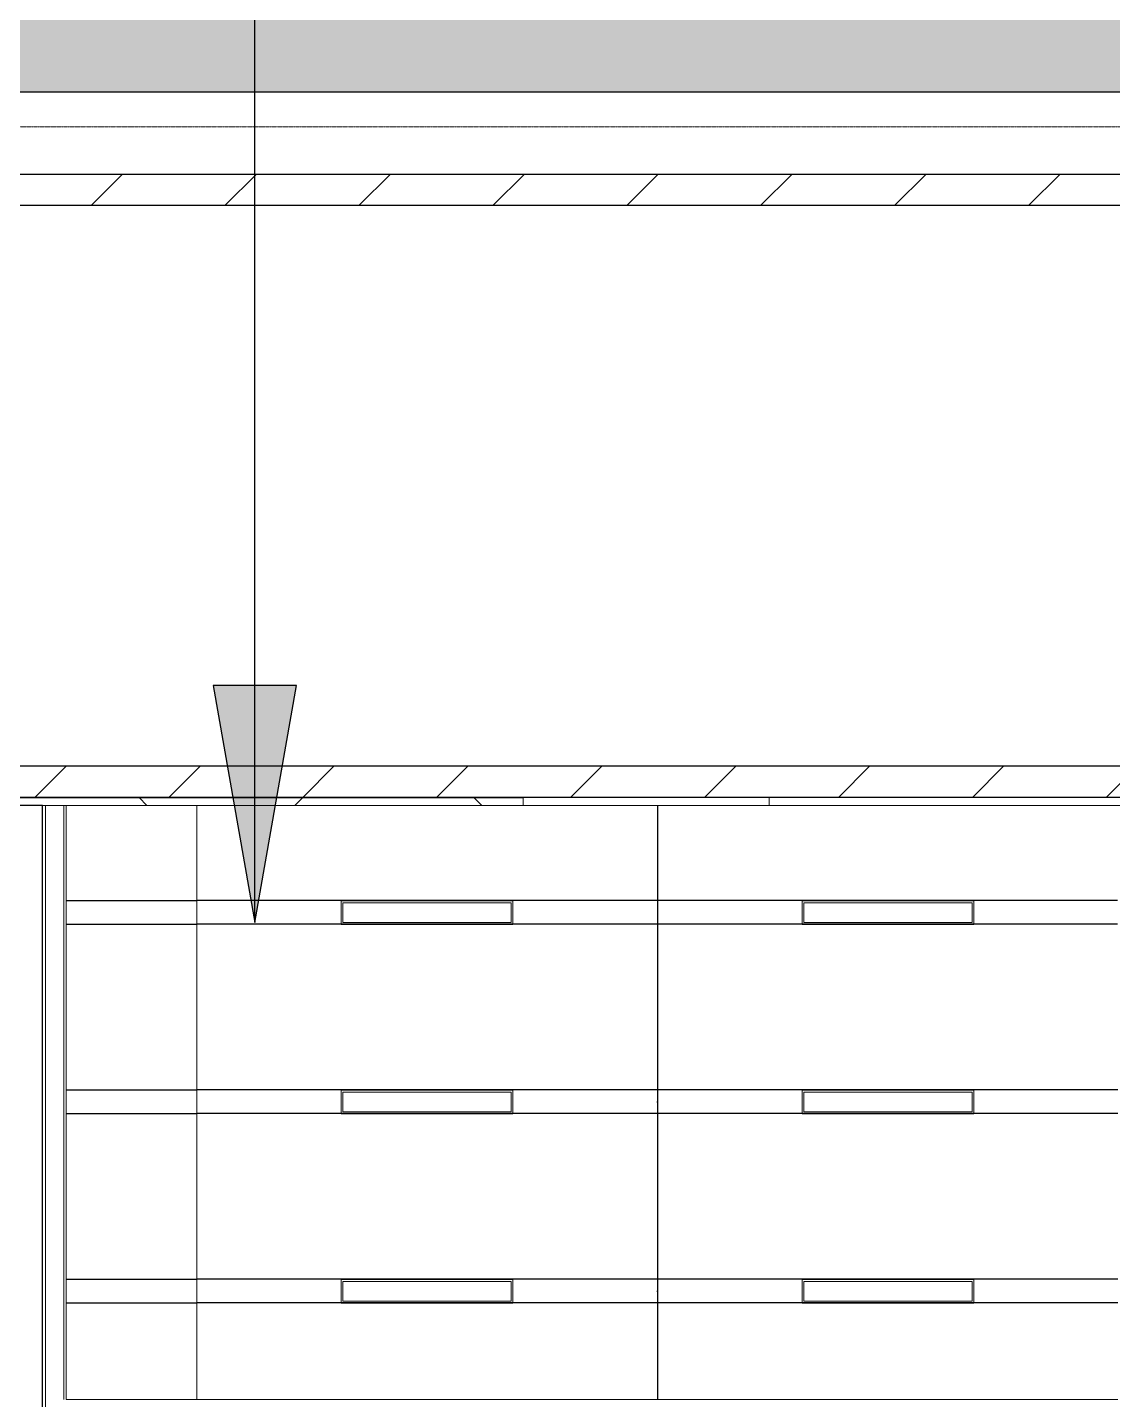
# Model space of a CAD drawing. Header units: millimetres. Extents: x -962357 to -591296, y -195428 to 59420.
# Drawn here: x -821113 to -814238, y 4130 to 12824 of the extents above; entities that cross this region are included whole.
import ezdxf

# ---------------------------------------------------------------- set-up
doc = ezdxf.new("R2010")
doc.units = ezdxf.units.MM
doc.linetypes.add('DPA_Boundary Line 500', pattern=[3.75, 0, -0.75, 1.5, -0.75, 0, -0.75])
doc.linetypes.add('DPA_Grid _ Level 100', pattern=[10, 5.5, -1.6, 1.3, -1.6])
for name, color, linetype, lineweight in [('A-ANNO-NOTE', 3, 'Continuous', 25), ('A-CLNG', 2, 'Continuous', 9), ('A-CLNG-PATT', 2, 'Continuous', 9), ('A-FLOR-E', 2, 'Continuous', 9), ('A-WALL', 5, 'Continuous', 9), ('A-WALL-FNSH', 2, 'Continuous', 9), ('A-WALL-PATT', 1, 'Continuous', 9), ('E-LITE-EQPM', 2, 'Continuous', 9), ('I-WALL-E', 2, 'Continuous', 9), ('S-GRID', 251, 'Continuous', 9), ('WALL-E', 2, 'Continuous', 9)]:
    doc.layers.add(name, color=color, linetype=linetype, lineweight=lineweight)
pattern_1 = [(45, (2.4, 1), (-424.26407, 424.26407), [])]

# ---------------------------------------------------------------- blocks, each defined once
blk = doc.blocks.new('*U403')
at = {"layer": 'A-CLNG'}
for p, q in [((-69524.9, 4365), (-75360.2, 4365)), ((-75360.2, 4365), (-69524.9, 4365)), ((-75360.2, 4314.9), (-76187.6, 4314.9)), ((-76187.6, 4314.9), (-76187.6, 550)), ((-76187.6, 550), (-76187.6, 4314.9)), ((-76187.6, 4314.9), (-75360.2, 4314.9)), ((-75360.2, 4315), (-75360.2, 550)), ((-75360.2, 550), (-75360.2, 4315)), ((-75360.2, 550), (-75360.2, 4314.9)), ((-75360.2, 4314.9), (-75360.2, 550)), ((-76187.6, 550), (-75360.2, 550)), ((-75360.2, 550), (-76187.6, 550))]:
    blk.add_line(p, q, dxfattribs=at)
at = {"layer": 'I-WALL-E'}
for p, q in [((-76337.6, 550), (-76337.6, 4315)), ((-76337.6, 4315), (-76337.6, 335)), ((-76337.6, 4315), (-76317.6, 4315)), ((-76317.6, 4315), (-76337.6, 4315)), ((-76317.6, 335), (-76317.6, 4315)), ((-76317.6, 4315), (-76317.6, 550))]:
    blk.add_line(p, q, dxfattribs=at)
blk = doc.blocks.new('*U5836')
blk.add_lwpolyline([(-87625, 350), (-76337.6, 350), (-76337.6, 4315), (-87625, 4315)], close=True)
blk = doc.blocks.new('L1_1_FLUORESCENT W DISFUSSER - 1195L x 595W x 85H - 36W-V108-4180-01 LOWER PLATFORM LEVEL - REFLECTED CEILING PLAN')
at = {"layer": 'E-LITE-EQPM'}
for p, q in [((-735437.4, 4554), (-735437.4, 4704)), ((-735437.4, 4704), (-734348.8, 4704)), ((-734348.8, 4704), (-735437.4, 4704)), ((-735437.4, 4704), (-735437.4, 4554)), ((-734348.8, 4704), (-734348.8, 4554)), ((-734348.8, 4554), (-734348.8, 4704)), ((-735426.4, 4566.7), (-735426.4, 4691.3)), ((-735426.4, 4691.3), (-734359.8, 4691.3)), ((-734359.8, 4691.3), (-735426.4, 4691.3)), ((-735426.4, 4691.3), (-735426.4, 4566.7)), ((-735426.4, 4691.3), (-735426.4, 4566.7)), ((-734359.8, 4691.3), (-735426.4, 4691.3)), ((-734359.8, 4691.3), (-734359.8, 4566.7)), ((-734359.8, 4566.7), (-734359.8, 4691.3)), ((-734359.8, 4566.7), (-734359.8, 4691.3)), ((-734348.8, 4554), (-735437.4, 4554)), ((-735437.4, 4554), (-734348.8, 4554)), ((-734359.8, 4566.7), (-735426.4, 4566.7)), ((-735426.4, 4566.7), (-734359.8, 4566.7)), ((-735426.4, 4566.7), (-734359.8, 4566.7))]:
    blk.add_line(p, q, dxfattribs=at)
blk = doc.blocks.new('C-1-PP19-AR-4180-01-B_20250908-040939_EXDOWNLIGHT')
at = {"layer": 'E-LITE-EQPM'}
for p in [(660991.9, -993.2), (663912.5, -993.2), (660991.9, -2193.3), (663912.5, -2193.3), (660991.9, -3393.2), (663912.5, -3393.2)]:
    blk.add_blockref('L1_1_FLUORESCENT W DISFUSSER - 1195L x 595W x 85H - 36W-V108-4180-01 LOWER PLATFORM LEVEL - REFLECTED CEILING PLAN', p, dxfattribs=at)

msp = doc.modelspace()

# ---------------------------------------------------------------- hatches: boundary and pattern name
at = {"layer": 'A-ANNO-NOTE'}
msp.add_hatch(color=256, dxfattribs=at).paths.add_polyline_path([(-819671.8, 7153.7), (-819407.3, 8653.7), (-819936.3, 8653.7)])
at = {"layer": 'A-CLNG-PATT', "lineweight": 25}
h = msp.add_hatch(dxfattribs=at)
h.set_pattern_fill('FP_16', color=256, style=0, pattern_type=2)
h.set_pattern_definition([(90, (-820040, 6016), (3600, -2e-13), [1200, 0]), (90, (-823640, 6016), (3600, -2e-13), [1200, 0]), (0, (-823640.2, 7140.8), (0, -1200), [3600, 0]), (0, (-823640.2, 6090.8), (0, -1200), [3600, 0])])
h.paths.add_polyline_path([(-820040.2, 4130), (-820040.2, 7894.9), (-820867.6, 7894.9), (-820867.6, 4130)])
h = msp.add_hatch(dxfattribs=at)
h.set_pattern_fill('FP_5', color=256, style=0, pattern_type=2)
h.set_pattern_definition([(270, (-1478073.2, 661216), (-3117.691, -2e-13), [1200, 0]), (270, (-1474955.5, 661216), (-3117.691, -2e-13), [1200, 0]), (180, (-1474955.5, 660090.8), (1e-13, 1200), [3117.691, 0]), (180, (-1474955.5, 661140.8), (1e-13, 1200), [3117.691, 0])])
h.paths.add_polyline_path([(-820040.2, 4130), (-814204.9, 4130), (-814205.2, 7895), (-820040.2, 7894.9), (-820040.2, 5628.2)])
at = {"layer": 'A-WALL-PATT'}
h = msp.add_hatch(dxfattribs=at)
h.set_pattern_fill('FP_1', color=256, style=0, pattern_type=2)
h.set_pattern_definition([(50, (2.4, 1), (3643.682, -318.781), [381, -4191]), (355, (2.4, 1), (-704.856, 3821.136), [304.8, -3352.8]), (100.451, (306, -25.6), (2938.852, 3502.332), [323.8, -3561.801]), (46.184, (2.4, 1017), (5421.581, -840.856), [571.5, -6286.5]), (96.636, (454, 947), (4748.05, 4948.55), [485.7, -5342.702]), (351.184, (2.4, 1017), (4748.1, 4948.506), [457.2, -5029.2]), (21, (510.4, 763), (3032.288, -2045.304), [381, -4191]), (326, (510.4, 763), (1236.042, 3683.762), [304.8, -3352.8]), (71.451, (763, 592.5), (4268.343, 1638.425), [323.8, -3561.801]), (37.5, (2.4, 1), (61.772, 1691.1008), [167.64, -3144.52, 167.64, -3235.96, -3365.5]), (37.5, (2.4, 1), (61.772, 1691.1008), [-6715.76, 167.64, -3197.86]), (7.5, (2.4, 1), (1336.3933, 2003.6115), [167.64, -1772.92, 167.64, -3068.32, -1282.7]), (7.5, (2.4, 1), (1336.3933, 2003.6115), [-5176.52, 167.64, -1115.06]), (327.5, (-1130.5, 1), (2711.8178, -114.5786), [167.64, -1102.36, 167.64, -3794.76, -5257.8]), (327.5, (-1130.5, 1), (2711.8178, -114.5786), [-5232.4, 167.64, -5090.16]), (317.5, (-1638.5, 1), (2962.5856, 508.5334), [167.64, -1483.36, 167.64, -2463.8, -3733.8]), (317.5, (-1638.5, 1), (2962.5856, 508.5334), [-4282.44, 167.64, -3566.16])])
h.paths.add_polyline_path([(-745020, 12415), (-745020, 13915), (-848905, 13915), (-848905, 12415), (-777972.6, 12415)])
h = msp.add_hatch(dxfattribs=at)
h.set_pattern_fill('FP_2', color=256, style=0, pattern_type=2)
h.set_pattern_definition(pattern_1)
h.paths.add_polyline_path([(-786080, 11695), (-785880, 11695), (-785880, 11895), (-826680, 11895), (-826680, 11695), (-789594.7, 11695)])
h = msp.add_hatch(dxfattribs=at)
h.set_pattern_fill('FP_2', color=256, style=0, pattern_type=2)
h.set_pattern_definition(pattern_1)
h.paths.add_polyline_path([(-814005, 7945), (-814005, 8145), (-842655, 8145), (-842655, 7945), (-814105, 7945)])
h = msp.add_hatch(dxfattribs=at)
h.set_pattern_fill('FP_3', color=256, style=0, pattern_type=2)
h.set_pattern_definition([(45, (2.4, 1), (-1060.6602, 1060.6602), []), (135, (2.4, 1), (-1060.6602, -1060.6602), [])])
h.paths.add_polyline_path([(-818650, 7895), (-817971, 7895), (-817971, 7945), (-826525.6, 7945), (-826482.6, 7930.8), (-826472.9, 7932.1), (-826468, 7919.3), (-826413.7, 7895), (-821555.5, 7895)])
h.paths.add_polyline_path([(-826580, 7895), (-826528.7, 7897.1), (-826555, 7908.9), (-826538.9, 7945), (-834958.3, 7945), (-834958.3, 7895), (-827366.6, 7895)])

# ---------------------------------------------------------------- linework, layer by layer
at = {"layer": 'A-ANNO-NOTE'}
for p, q in [((-819671.8, 7153.7), (-819671.8, 29434)), ((-819407.3, 8653.7), (-819936.3, 8653.7)), ((-819936.3, 8653.7), (-819671.8, 7153.7)), ((-819671.8, 7153.7), (-819407.3, 8653.7))]:
    msp.add_line(p, q, dxfattribs=at)
at = {"layer": 'A-FLOR-E'}
for p, q in [((-745020, 12415), (-848905, 12415)), ((-848905, 12415), (-745020, 12415)), ((-745020, 12415), (-848905, 12415)), ((-817517.9, 7945), (-806145, 7945))]:
    msp.add_line(p, q, dxfattribs=at)
at = {"layer": 'A-WALL', "color": 7, "lineweight": 25}
for p, q in [((-808180, 12415), (-848905, 12415)), ((-826680, 11895), (-808180, 11895)), ((-808180, 11695), (-826680, 11695)), ((-825380, 8145), (-814105, 8145)), ((-817971, 7945), (-825380, 7945)), ((-825380, 7945), (-817971, 7945)), ((-814105, 7945), (-817971, 7945))]:
    msp.add_line(p, q, dxfattribs=at)
at = {"layer": 'A-WALL-FNSH', "color": 250}
for p, q in [((-817971, 7945), (-817971, 7895)), ((-817971, 7895), (-825380, 7895))]:
    msp.add_line(p, q, dxfattribs=at)
at = {"layer": 'I-WALL-E', "linetype": 'DPA_Boundary Line 500'}
for p, q in [((-820882.6, 4130), (-820882.6, 7895)), ((-820882.6, 7895), (-820882.6, 4130))]:
    msp.add_line(p, q, dxfattribs=at)
at = {"layer": 'S-GRID', "linetype": 'DPA_Grid _ Level 100'}
msp.add_line((-601518.7, 12195), (-957857, 12195), dxfattribs=at)
at = {"layer": 'WALL-E'}
for p, q in [((-827780, 12415), (-815530, 12415)), ((-816412.1, 7945), (-820093.5, 7945)), ((-820093.5, 7945), (-817582, 7945)), ((-816412.1, 7945), (-817971, 7945)), ((-814516.7, 7945), (-817517.9, 7945)), ((-817517.9, 7945), (-817331.9, 7945)), ((-817517.9, 7945), (-814254.9, 7945)), ((-817517.9, 7945), (-814455, 7945)), ((-814455, 7945), (-817517.9, 7945)), ((-817331.9, 7945), (-816725.1, 7945)), ((-816725.1, 7945), (-816925.1, 7945)), ((-816925.1, 7945), (-816725.1, 7945)), ((-816725.1, 7945), (-815909.7, 7945)), ((-816412.1, 7895), (-816412.1, 7945)), ((-806145, 7945), (-816412.1, 7945)), ((-816412.1, 7945), (-816412.1, 7895)), ((-815909.7, 7945), (-815831.9, 7945)), ((-815831.9, 7945), (-814355, 7945)), ((-811436.7, 7945), (-814516.7, 7945)), ((-814455, 7945), (-806145, 7945)), ((-814355, 7945), (-814455, 7945)), ((-814255, 7945), (-806145, 7945)), ((-820040.2, 7895), (-820093.5, 7895)), ((-820093.5, 7895), (-820040.2, 7895)), ((-819694.2, 7895), (-816412.1, 7895)), ((-817971, 7895), (-816412.1, 7895)), ((-816412.1, 7895), (-806145, 7895)), ((-814204.9, 4130), (-820556.6, 4130)), ((-820556.6, 4130), (-817661.8, 4130)), ((-817517.9, 4130), (-814254.9, 4130)), ((-814255, 4130), (-814205, 4130)), ((-814204.9, 4130), (-814254.9, 4130)), ((-814254.9, 4130), (-814204.9, 4130))]:
    msp.add_line(p, q, dxfattribs=at)

# ---------------------------------------------------------------- block references
msp.add_blockref('*U403', (-744680, 3580))

# ---------------------------------------------------------------- next in the draw order: block references
msp.add_blockref('*U5836', (-744680, 3580))

# ---------------------------------------------------------------- next in the draw order: block references
msp.add_blockref('C-1-PP19-AR-4180-01-B_20250908-040939_EXDOWNLIGHT', (-744680, 3580))

doc.saveas('drawing.dxf')
